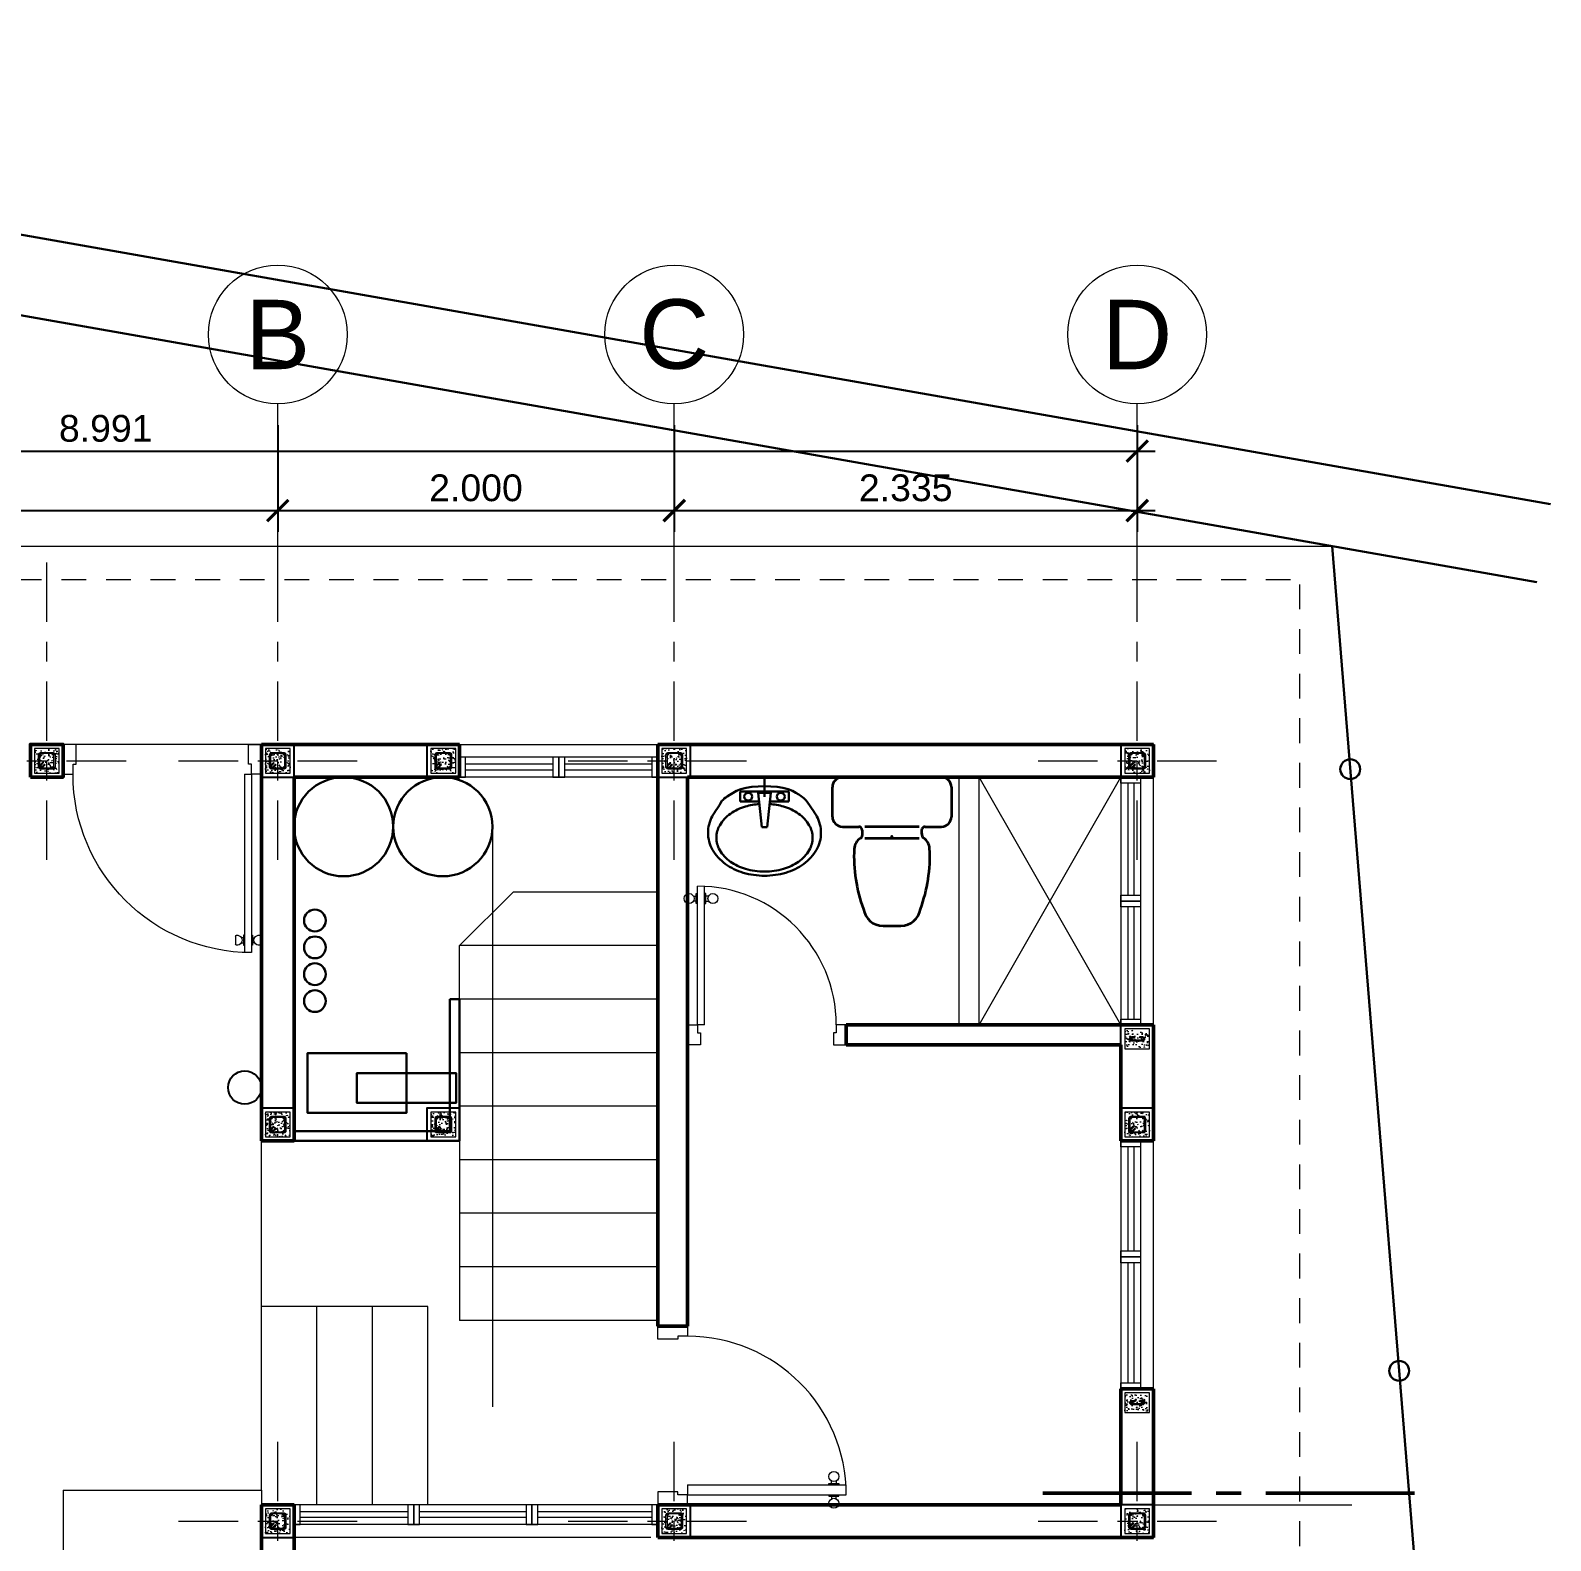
# Model space of a CAD drawing. Header units: millimetres. Extents: x 1147.5 to 1224.1, y 2097.1 to 2139.6.
# Drawn here: x 1164.93 to 1172.6, y 2132 to 2139.61 of the extents above; entities that cross this region are included whole.
import ezdxf

# ---------------------------------------------------------------- set-up
doc = ezdxf.new("R2010")
doc.units = ezdxf.units.MM
doc.linetypes.add('CENTRO2', pattern=[1.125, 0.75, -0.125, 0.125, -0.125])
doc.linetypes.add('HIDDEN2', pattern=[0.1875, 0.125, -0.0625])
for name, color, linetype, lineweight in [('1 Cotas', 5, 'Continuous', 9), ('1 EJES', 5, 'CENTRO2', 5), ('1 MUEBLES', 1, 'Continuous', 35), ('1 MUEBLES FIJOS', 1, 'Continuous', 30), ('1 PAREDES', 7, 'Continuous', 50), ('1 PISOS', 3, 'Continuous', 15), ('1 proyecciones', 8, 'HIDDEN2', 5), ('DETALLES ESTRUCTURALES', 7, 'Continuous', 13), ('Muebles fijos', 1, 'Continuous', 30), ('pyv', 3, 'Continuous', 18)]:
    doc.layers.add(name, color=color, linetype=linetype, lineweight=lineweight)
doc.layers.add('Stock Tanks', color=5, linetype='Continuous')
doc.styles.get("Standard").update_dxf_attribs({"font": 'arial.ttf'})
doc.dimstyles.new('DISTRIBUTIVA', dxfattribs={"dimscale": 0.9, "dimtxt": 0.15, "dimasz": 0.12, "dimexe": 0.12, "dimexo": 0.12, "dimgap": 0.05, "dimtad": 1, "dimdec": 3, "dimzin": 4, "dimdsep": 46, "dimtxsty": 'Standard', "dimblk": 'ARCHTICK', "dimcen": 0.12, "dimdle": 0.1, "dimclrd": 256, "dimclre": 256, "dimclrt": 256, "dimadec": 0, "dimazin": 0, "dimtfac": 1, "dimtdec": 3, "dimtix": 1, "dimtmove": 0, "dimatfit": 0, "dimfxl": 1, "dimtolj": 1, "dimtzin": 0, "dimarcsym": 0})

# ---------------------------------------------------------------- blocks, each defined once
blk = doc.blocks.new('wc')
for p, q in [((0.0447280887906345, 0.75), (-0.04472808879057766, 0.75)), ((-0.1366068853058096, 0.3099999999999454), (0.1366070491442883, 0.3099999999999454)), ((-0.1674999999999613, 0.25), (-0.25, 0.25)), ((-0.1499999999999773, 0.2674999999999272), (-0.1499999999999773, 0.2876000061448849)), ((-0.1366068853058096, 0.25), (0.1366070491442883, 0.25)), ((0.1500000000000341, 0.2674999999999272), (0.1500000000000341, 0.2935891033091593)), ((0.25, 0.25), (0.1675000000000182, 0.25)), ((-0.2999999999999545, 0.04999999999995453), (-0.2999999999999545, 0.2000000000000455)), ((0.3000000000000114, 0.2000000000000455), (0.3000000000000114, 0.04999999999995453)), ((0.25, 0), (-0.25, 0))]:
    blk.add_line(p, q)
for centre, radius, start, end in [((-0.04472808879057766, 0.6499999999999773), 0.1, 90, 170.9097230791774), ((0.0447280887906345, 0.6499999999999773), 0.1, 9.090276920822145, 90), ((0.570342245517395, 0.3998810957034493), 0.7617370626101015, 159.5680805431602, 183.0590010167912), ((-0.5703422455173381, 0.3998810957034493), 0.7617370626101015, 357.0973084887005, 20.43191945683985), ((-0.125402044608677, 0.3627002246598749), 0.065, 183.0590010167899, 236.558286624019), ((-0.1749999999999545, 0.2876000061448849), 0.025, 351.4753227152677, 56.55828662401643), ((0.1675000000000182, 0.2935891033091593), 0.0175, 120.6025771970799, 180.0000000000117), ((0.1255008891177454, 0.3645984314646284), 0.065, 300.6025771970813, 357.0973084887013), ((-0.25, 0.2000000000000455), 0.05, 90, 180), ((-0.1674999999999613, 0.2674999999999272), 0.0175, 270, 0), ((0.1675000000000182, 0.2674999999999272), 0.0175, 180.0000000000109, 270), ((0.25, 0.2000000000000455), 0.05, 0, 90), ((-0.25, 0.04999999999995453), 0.05, 180, 270), ((0.25, 0.04999999999995453), 0.05, 270, 0)]:
    blk.add_arc(centre, radius, start, end)
blk.add_point((0, 0.3))
blk = doc.blocks.new('*U9')
for p, q in [((-0.1230207500076012, 0.02716169390521374), (-0.1230207500076012, 0.1219482492151141)), ((-0.1230207500076012, 0.1219482492151141), (-0.07302075000760046, 0.1219482492151141)), ((-0.07302075000760046, 0.1219482492151141), (-0.07302075000759693, -0.1219482492151069)), ((-0.08000000000000176, 0.03224494867086492), (-0.25169664357945, 0.01406993512811997)), ((-0.25169664357945, -0.0140699351281128), (-0.25169664357945, 0.01406993512811997)), ((-0.09999999999999998, 1.224646799147353e-17), (0, 0)), ((-0.07999999999999821, -0.03224494867086491), (-0.08000000000000176, 0.03224494867086492)), ((-0.07999999999999821, -0.03224494867086491), (-0.25169664357945, -0.0140699351281128)), ((-0.1230207500076047, -0.1219482492151069), (-0.1230207500076012, -0.02716169390521726)), ((-0.07302075000759693, -0.1219482492151069), (-0.1230207500076047, -0.1219482492151069))]:
    blk.add_line(p, q)
blk.add_lwpolyline([(-0.1054490061240898, -0.1980767328330444), (-0.09524856356291872, -0.1842215590692327), (-0.08759823164201913, -0.1726227375527181), (-0.07859070393631022, -0.1582715022693968), (-0.0688025043157942, -0.1405865182680692), (-0.06052932416621808, -0.1189864505975429), (-0.05405108512803729, -0.09317420424100575), (-0.04942377152933367, -0.06398964391916806), (-0.04664738337010724, -0.03255687428713471), (-0.0457219206503722, 3.558312999178036e-15), (-0.04664738337010723, 0.03255687428713473), (-0.04942377152933366, 0.06398964391917161), (-0.05405108512803726, 0.09317420424100575), (-0.06052932416621805, 0.1189864505975464), (-0.06880250431579417, 0.1405865182680728), (-0.07859070393630664, 0.1582715022693968), (-0.08860539306586179, 0.1747534637979413), (-0.098077265451323, 0.187855565903547), (-0.1031774867319227, 0.1951345503228765), (-0.1086419931003632, 0.2031413633349501), (-0.1151994697576838, 0.2089645508704052), (-0.1203245763106543, 0.214719406491156), (-0.1313932749289107, 0.2211656008676215), (-0.1417741241921034, 0.2276838957406788), (-0.1516155970540359, 0.2341921306177426), (-0.1610661664685046, 0.240608145006231), (-0.17027430538932, 0.2468497784135622), (-0.179388486770275, 0.2528348703471508), (-0.1885571835651766, 0.2584812603144115), (-0.1979288687278248, 0.2637067878227626), (-0.2076199476088546, 0.2684379674313213), (-0.2176185551462416, 0.2726360139060056), (-0.2278807586747894, 0.2762708170644431), (-0.2383626255293051, 0.2793122667242507), (-0.2490202230445958, 0.2817302527030599), (-0.2598096185554686, 0.2834946648184805), (-0.2706868793967273, 0.2845753928881472), (-0.2816080729031787, 0.2849423267296736), (-0.2925323473794419, 0.2845713094808212), (-0.3034311750093826, 0.2834619975598578), (-0.3142791089466782, 0.2816200007051926), (-0.3250507023450096, 0.2790509286552379), (-0.3357205083580473, 0.2757603911483991), (-0.3462630801394758, 0.2717539979230744), (-0.3566529708429689, 0.2670373587176834), (-0.3668647336222042, 0.2616160832706243), (-0.376871334560178, 0.2555023331049747), (-0.3866393914571623, 0.2487344768824933), (-0.3961339350427514, 0.2413574350495971), (-0.4053199960465326, 0.2334161280527063), (-0.4141626051980934, 0.2249554763382449), (-0.4226267932270317, 0.2160204003526368), (-0.4306775908629311, 0.2066558205422986), (-0.4382800288353826, 0.1969066573536616), (-0.4454060138597383, 0.1868109209337945), (-0.4520549565943702, 0.1763789802324034), (-0.458233143683401, 0.1656142938998535), (-0.4639468617709638, 0.1545203205864958), (-0.4692023975011849, 0.1431005189426991), (-0.4740060375181975, 0.1313583476188179), (-0.4783640684661278, 0.1192972652652174), (-0.4822827769891019, 0.1069207305322522), (-0.485766168329043, 0.09423812549791327), (-0.4888091221190364, 0.08128252595069801), (-0.491404236589961, 0.06809293110672959), (-0.4935441099726886, 0.05470834018213828), (-0.4952213404981015, 0.04116775239304721), (-0.496428526397075, 0.02751016695558312), (-0.4971582659004808, 0.01377458308586916), (-0.4974031572392049, 3.203533742764439e-14), (-0.497158265900488, -0.01377458308579798), (-0.4964285263970892, -0.02751016695550484), (-0.4952213404981264, -0.04116775239295827), (-0.4935441099727241, -0.05470834018203512), (-0.4914042365900001, -0.0680929311066158), (-0.488809122119079, -0.08128252595056645), (-0.4857661683290891, -0.0942381254977746), (-0.4822827769891481, -0.10692073053211), (-0.478364068466174, -0.1192972652650787), (-0.4740060375182401, -0.1313583476186863), (-0.4692023975012239, -0.1431005189425782), (-0.4639468617709993, -0.1545203205863891), (-0.4582331436834294, -0.1656142938997611), (-0.4520549565943951, -0.1763789802323287), (-0.4454060138597596, -0.186810920933734), (-0.4382800288354004, -0.1969066573536153), (-0.4306775908629453, -0.2066558205422666), (-0.4226267932270423, -0.2160204003526082), (-0.4141626051981077, -0.2249554763382235), (-0.4053199960465434, -0.2334161280526849), (-0.3961339350427657, -0.2413574350495757), (-0.3866393914571766, -0.2487344768824755), (-0.3768713345601923, -0.2555023331049603), (-0.3668647336222186, -0.2616160832706064), (-0.3566529708429797, -0.2670373587176619), (-0.3462630801394865, -0.27175399792306), (-0.3357205083580581, -0.2757603911483776), (-0.3250507023450168, -0.2790509286552236), (-0.3142791089466854, -0.2816200007051783), (-0.3034311750093863, -0.2834619975598435), (-0.2925323473794385, -0.2845713094808068), (-0.2816080729031717, -0.2849423267296593), (-0.2706868793967132, -0.2845753928881329), (-0.2598096185554474, -0.2834946648184661), (-0.249020223044571, -0.2817302527030385), (-0.2383626255292732, -0.2793122667242293), (-0.2278807586747504, -0.2762708170644181), (-0.217618555146199, -0.2726360139059771), (-0.2076199476088085, -0.2684379674312929), (-0.1979288687277787, -0.2637067878227342), (-0.1885571835651305, -0.2584812603143867), (-0.1793884867702324, -0.2528348703471259), (-0.170274305389281, -0.2468497784135408), (-0.1610661664684727, -0.2406081450062132), (-0.1516155970540076, -0.2341921306177248), (-0.1417741241920822, -0.2276838957406646), (-0.1181996743508619, -0.2097230380547756), (-0.1054490061240898, -0.1980767328330444), (-0.1054490061240898, -0.1980767328330444), (-0.1054490061240898, -0.1980767328330444)], close=True)
blk.add_lwpolyline([(-0.1354529456591393, 0.025609131438614, 0.05236082056400075), (-0.1482489806679154, 0.09624679586665509, 0.08262172726406333), (-0.1845956679618864, 0.171740190852745, 0.1067916385634112), (-0.2434638993113792, 0.2259743259009426, 0.1337062397538447), (-0.3055432778897822, 0.2428773071084933, 0.1337062397538717), (-0.3676226564681996, 0.2259743259009426, 0.1067916385634281), (-0.4264908878176924, 0.171740190852745, 0.08262172726412581), (-0.462837575111635, 0.09624679586665513, 0.0710775890523315), (-0.4765890281864386, 5.836532278772697e-17, 0.07107758905232178), (-0.462837575111635, -0.09624679586666923, 0.08262172726409374), (-0.4264908878176924, -0.1717401908527378, 0.1067916385634059), (-0.3676226564681996, -0.2259743259009354, 0.1337062397538706), (-0.3055432778897824, -0.2428773071084862, 0.1337062397538706), (-0.2434638993113651, -0.2259743259009354, 0.106791638563406), (-0.1845956679618865, -0.1717401908527378, 0.08262172726409239), (-0.1482489806679296, -0.09624679586665506, 0.05236082056402325), (-0.1354529456591677, -0.02560913143860686)], format="xyb")
for centre in [(-0.09849257760912512, 0.08194824921511314), (-0.09849257760912515, -0.081948249215106)]:
    blk.add_circle(centre, 0.02)
blk.add_point((0, 0))
blk = doc.blocks.new('*U140')
for p, q in [((0, 0), (0.6250000000125508, 0)), ((0.03000000000001136, -0.0349999999999977), (0.5950000000125395, -0.0349999999999977)), ((0.03000000000001136, -0.06500000000000794), (0.5950000000125395, -0.06500000000000794)), ((0, -0.1000000000000057), (0.6250000000125508, -0.1000000000000057))]:
    blk.add_line(p, q)
for points in [[(0, 0), (0.03000000000001136, 0), (0.03000000000001136, -0.1000000000000057), (0, -0.1000000000000057)], [(0.5950000000125395, 0), (0.6250000000125508, 0), (0.6250000000125508, -0.1000000000000057), (0.5950000000125395, -0.1000000000000057)]]:
    blk.add_lwpolyline(points, close=True)
blk = doc.blocks.new('*U301')
for p, q in [((0, 0), (0.5, 0)), ((0.03000000000001136, -0.0349999999999977), (0.4699999999999886, -0.0349999999999977)), ((0.03000000000001136, -0.06500000000000794), (0.4699999999999886, -0.06500000000000794)), ((0, -0.1000000000000057), (0.5, -0.1000000000000057))]:
    blk.add_line(p, q)
for points in [[(0, 0), (0.03000000000001136, 0), (0.03000000000001136, -0.1000000000000057), (0, -0.1000000000000057)], [(0.4699999999999886, 0), (0.5, 0), (0.5, -0.1000000000000057), (0.4699999999999886, -0.1000000000000057)]]:
    blk.add_lwpolyline(points, close=True)
blk = doc.blocks.new('Castillo 0.15 X0.15')
at = {"layer": 'DETALLES ESTRUCTURALES', "ltscale": 3.5}
h = blk.add_hatch(dxfattribs=at)
h.set_pattern_fill('AR-CONC', color=256, scale=0.00029166666655, style=0)
h.set_pattern_definition([(49.99999999999999, (-361.5996081455667, -704.9376167308769), (0.05313719510257962, -0.004648899946987173), [0.0055562499977775, -0.06111874997555251]), (355, (-361.5996081455667, -704.9376167308769), (-0.01027915757212454, 0.05572485415167922), [0.004444999998222001, -0.048894999980442]), (100.451, (-361.5951800622351, -704.9380041371268), (0.04285822963542815, 0.05107570059382151), [0.004722083331444501, -0.0519429166458895]), (46.18420000000002, (-361.5996081455667, -704.9228000642162), (0.07906472022857866, -0.01226234564214048), [0.008334374996666248, -0.09167812496332874]), (96.63559999999998, (-361.593019424736, -704.9238219183825), (0.069242901691622, 0.07216578710573138), [0.007083124997166748, -0.07791437496883422]), (351.1840000000001, (-361.5996081455667, -704.9228000642162), (0.06924301000136686, 0.07216565934714139), [0.006667499997333, -0.07334249997066301]), (21, (-361.5921998122364, -704.9265042308814), (0.04422100660096506, -0.02982744288879142), [0.0055562499977775, -0.06111874997555251]), (326.0000000000001, (-361.5921998122364, -704.9265042308814), (0.01802559159418683, 0.05372149009752119), [0.004444999998222001, -0.048894999980442]), (71.4514, (-361.5885147497378, -704.9289898433804), (0.06224647644972105, 0.02389416682429242), [0.004722083331444501, -0.0519429166458895]), (37.50000000000001, (-361.5996081455667, -704.9376167308769), (0.0009008426143956095, 0.02466188632813824), [0, -0.0483023333140124, 0, -0.049635833313479, 0, -0.04908020831370125]), (7.499999999999999, (-361.5996081455667, -704.9376167308769), (0.01948906822437688, 0.02921933431026379), [0, -0.0282998333220134, 0, -0.0471910833144569, 0, -0.01870604165918425]), (327.5, (-361.6161287288934, -704.9376167308769), (0.03954725690785192, -0.001670883663861405), [0, -0.018520833325925, 0, -0.057784999976886, 0, -0.0766762499693295]), (317.5, (-361.6235370622239, -704.9376167308769), (0.04320434455364019, 0.007416059881755705), [0, -0.0240770833237025, 0, -0.03837516665131661, 0, -0.05445124997821951])])
h.paths.add_polyline_path([(-0.0125, 0.1374999999500758), (-0.1374999999500758, 0.137499999949981), (-0.1374999999500758, 0.0125), (-0.0125, 0.0125)])
h.paths.add_polyline_path([(-0.0425937499881059, 0.116666666625, -0.4142135623730951), (-0.03333333332507579, 0.1074062499620646), (-0.03333333332507579, 0.04259374998782169, -0.4142135623715969), (-0.04259374998791642, 0.03333333332498105), (-0.1074062499619699, 0.03333333332498105, -0.414213562372091), (-0.116666666625, 0.04259374998801116), (-0.116666666625, 0.1074062499620646, -0.4142135623730951), (-0.1074062499621594, 0.116666666625)], flags=16)
h.paths.add_polyline_path([(-0.03862499998952908, 0.1074062499620646, -1), (-0.04656249998630375, 0.1074062499620646, -1)], flags=0)
h.paths.add_polyline_path([(-0.1034374999635825, 0.1074062499620646, -1), (-0.1113749999605467, 0.1074062499620646, -1)], flags=0)
h.paths.add_polyline_path([(-0.1113749999605467, 0.04259374998782169, -0.1164352397052986), (-0.1109559979408371, 0.04436864881252391, 0.1164352397052986)], flags=0)
h.paths.add_polyline_path([(-0.03862499998952908, 0.04259374998782169, -1), (-0.04656249998630375, 0.04259374998782169, -1)], flags=0)
h.paths.add_polyline_path([(-0.1034374999635825, 0.04259374998782169, -1), (-0.1113749999605467, 0.04259374998782169, -1)], flags=0)
h.paths.add_polyline_path([(-0.03862499998952908, 0.1074062499620646, -1), (-0.04656249998630375, 0.1074062499620646, -0.4142135623728769), (-0.04259374998791642, 0.111374999960452), (-0.1074062499619699, 0.111374999960452, -0.4142135623728769), (-0.1034374999635825, 0.1074062499620646, -1), (-0.1113749999605467, 0.1074062499620646), (-0.1113749999603572, 0.05172120682767657), (-0.09627668385854847, 0.06681952292939061), (-0.09253491047646421, 0.0630777495471169), (-0.1102125799988173, 0.04540008002457434, -0.6681786379473831), (-0.1034374999635825, 0.04259374998782169, -0.1989123673818361), (-0.104599919925312, 0.03978741995106902), (-0.08692225040276942, 0.05746508947361158), (-0.0831804770204957, 0.05372331609124312), (-0.098278793122115, 0.03862499998962382), (-0.04259374998791642, 0.03862499998943435, -0.4142135623728769), (-0.04656249998630375, 0.04259374998782169, -1), (-0.03862499998952908, 0.04259374998782169)], flags=0)
blk.add_lwpolyline([(-0.157500000000091, -0.0075), (0.007499999999999979, -0.0075), (0.007499999999999999, 0.1574999999999773), (-0.1575000000000909, 0.1574999999999773)], close=True)
at = {"layer": 'DETALLES ESTRUCTURALES'}
blk.add_lwpolyline([(-0.1374999999500758, 0.0125), (-0.0125, 0.0125), (-0.0125, 0.137499999949981), (-0.1374999999500758, 0.137499999949981)], close=True, dxfattribs=at)
for points in [[(-0.09827879312230449, 0.03862499998952908), (-0.0425937499881059, 0.03862499998943435, 0.414213562373095), (-0.03862499998952908, 0.04259374998782169), (-0.03862499998952908, 0.1074062499620646, 0.414213562373095), (-0.0425937499881059, 0.111374999960452), (-0.1074062499621594, 0.111374999960452, 0.414213562373095), (-0.1113749999605467, 0.1074062499620646), (-0.1113749999605467, 0.04259374998782169, 0.668178637910143), (-0.104599919925312, 0.03978741995106902), (-0.08692225040257996, 0.05746508947351683), (-0.0831804770204957, 0.05372331609124312), (-0.1008581465430383, 0.03604564656870057, -0.668178637917991), (-0.116666666625, 0.04259374998782169), (-0.116666666625, 0.1074062499620646, -0.414213562373095), (-0.1074062499621594, 0.116666666625), (-0.0425937499881059, 0.116666666625, -0.414213562373095), (-0.03333333332507579, 0.1074062499620646), (-0.03333333332507579, 0.04259374998782169, -0.414213562373095), (-0.0425937499881059, 0.03333333332498105), (-0.1074062499621594, 0.03333333332498105)], [(-0.1113749999605467, 0.04259374998791642, -0.1989123673734541), (-0.1102125799988173, 0.04540008002457434), (-0.09253491047627475, 0.06307774954721163), (-0.09627668385854847, 0.06681952292948534), (-0.1113749999605467, 0.05172120682758183)]]:
    blk.add_lwpolyline(points, format="xyb", dxfattribs=at)
for centre in [(-0.1077640932046319, 0.106903762515624), (-0.04295159323057839, 0.106903762515624), (-0.1077640932046319, 0.04209126254138103), (-0.04295159323057839, 0.04209126254138103)]:
    blk.add_circle(centre, 0.0039687499984125, dxfattribs=at)
blk = doc.blocks.new('_ArchTick')
at = {"color": 0, "linetype": 'ByBlock', "const_width": 0.150000081}
blk.add_lwpolyline([(-0.5000002699998731, -0.5000002699998731), (0.5000002699998731, 0.5000002699998731)], dxfattribs=at)
blk = doc.blocks.new('*D18')
at = {"layer": '1 Cotas', "lineweight": -2, "transparency": 16777216}
for p, q in [((1161.518569437956, 2137.622615743287), (1161.518569437956, 2137.08456376455)), ((1166.174809901798, 2137.622615743286), (1166.174809901798, 2137.08456376455)), ((1161.428569437956, 2137.19256376455), (1166.264809901798, 2137.19256376455))]:
    blk.add_line(p, q, dxfattribs=at)
at = {"layer": 'Defpoints', "color": 0, "transparency": 16777216}
for p in [(1161.518569437956, 2137.730615743287), (1166.174809901798, 2137.730615743286), (1166.174809901798, 2137.19256376455)]:
    blk.add_point(p, dxfattribs=at)
at = {"layer": '1 Cotas', "lineweight": -2, "transparency": 16777216, "xscale": 0.108, "yscale": 0.108, "zscale": 0.108, "rotation": 180}
blk.add_blockref('_ArchTick', (1161.518569437956, 2137.19256376455), dxfattribs=at)
at = {"layer": '1 Cotas', "lineweight": -2, "transparency": 16777216, "xscale": 0.108, "yscale": 0.108, "zscale": 0.108}
blk.add_blockref('_ArchTick', (1166.174809901798, 2137.19256376455), dxfattribs=at)
at = {"layer": '1 Cotas', "transparency": 16777216, "insert": (1163.846689669877, 2137.306491117892), "char_height": 0.135, "attachment_point": 5}
blk.add_mtext('\\A1;4.656', dxfattribs=at)
blk = doc.blocks.new('*D19')
at = {"layer": '1 Cotas', "lineweight": -2, "transparency": 16777216}
for p, q in [((1166.174809901798, 2137.622615743286), (1166.174809901798, 2137.08456376455)), ((1168.174809901798, 2137.622615743255), (1168.174809901798, 2137.08456376455)), ((1166.084809901798, 2137.19256376455), (1168.264809901798, 2137.19256376455))]:
    blk.add_line(p, q, dxfattribs=at)
at = {"layer": 'Defpoints', "color": 0, "transparency": 16777216}
for p in [(1166.174809901798, 2137.730615743286), (1168.174809901798, 2137.730615743255), (1168.174809901798, 2137.19256376455)]:
    blk.add_point(p, dxfattribs=at)
at = {"layer": '1 Cotas', "lineweight": -2, "transparency": 16777216, "xscale": 0.108, "yscale": 0.108, "zscale": 0.108, "rotation": 180}
blk.add_blockref('_ArchTick', (1166.174809901798, 2137.19256376455), dxfattribs=at)
at = {"layer": '1 Cotas', "lineweight": -2, "transparency": 16777216, "xscale": 0.108, "yscale": 0.108, "zscale": 0.108}
blk.add_blockref('_ArchTick', (1168.174809901798, 2137.19256376455), dxfattribs=at)
at = {"layer": '1 Cotas', "transparency": 16777216, "insert": (1167.174809901798, 2137.306491117892), "char_height": 0.135, "attachment_point": 5}
blk.add_mtext('\\A1;2.000', dxfattribs=at)
blk = doc.blocks.new('*D20')
at = {"layer": '1 Cotas', "lineweight": -2, "transparency": 16777216}
for p, q in [((1168.174809901798, 2137.622615743255), (1168.174809901798, 2137.08456376455)), ((1170.509809901798, 2137.622615743287), (1170.509809901798, 2137.08456376455)), ((1168.084809901798, 2137.19256376455), (1170.599809901798, 2137.19256376455))]:
    blk.add_line(p, q, dxfattribs=at)
at = {"layer": 'Defpoints', "color": 0, "transparency": 16777216}
for p in [(1168.174809901798, 2137.730615743255), (1170.509809901798, 2137.730615743287), (1170.509809901798, 2137.19256376455)]:
    blk.add_point(p, dxfattribs=at)
at = {"layer": '1 Cotas', "lineweight": -2, "transparency": 16777216, "xscale": 0.108, "yscale": 0.108, "zscale": 0.108, "rotation": 180}
blk.add_blockref('_ArchTick', (1168.174809901798, 2137.19256376455), dxfattribs=at)
at = {"layer": '1 Cotas', "lineweight": -2, "transparency": 16777216, "xscale": 0.108, "yscale": 0.108, "zscale": 0.108}
blk.add_blockref('_ArchTick', (1170.509809901798, 2137.19256376455), dxfattribs=at)
at = {"layer": '1 Cotas', "transparency": 16777216, "insert": (1169.342309901798, 2137.306537161548), "char_height": 0.135, "attachment_point": 5}
blk.add_mtext('\\A1;2.335', dxfattribs=at)
blk = doc.blocks.new('*D21')
at = {"layer": '1 Cotas', "lineweight": -2, "transparency": 16777216}
for p, q in [((1161.518569437956, 2137.622615743287), (1161.518569437956, 2137.38456376455)), ((1170.509809901798, 2137.622615743287), (1170.509809901798, 2137.38456376455)), ((1161.428569437956, 2137.49256376455), (1170.599809901798, 2137.49256376455))]:
    blk.add_line(p, q, dxfattribs=at)
at = {"layer": 'Defpoints', "color": 0, "transparency": 16777216}
for p in [(1161.518569437956, 2137.730615743287), (1170.509809901798, 2137.730615743287), (1170.509809901798, 2137.49256376455)]:
    blk.add_point(p, dxfattribs=at)
at = {"layer": '1 Cotas', "lineweight": -2, "transparency": 16777216, "xscale": 0.108, "yscale": 0.108, "zscale": 0.108, "rotation": 180}
blk.add_blockref('_ArchTick', (1161.518569437956, 2137.49256376455), dxfattribs=at)
at = {"layer": '1 Cotas', "lineweight": -2, "transparency": 16777216, "xscale": 0.108, "yscale": 0.108, "zscale": 0.108}
blk.add_blockref('_ArchTick', (1170.509809901798, 2137.49256376455), dxfattribs=at)
at = {"layer": '1 Cotas', "transparency": 16777216, "insert": (1165.307228103208, 2137.606491117892), "char_height": 0.135, "attachment_point": 5}
blk.add_mtext('\\A1;8.991', dxfattribs=at)
blk = doc.blocks.new('p90')
for p, q in [((0.06499999999999717, 0), (0, 0)), ((0, 0), (-3.552713678800501e-15, -0.1500000000000048)), ((0.06499999999999484, -0.1000000000000076), (0.06499999999999717, 0)), ((0.8350000000000393, -0.1000000000000076), (0.8350000000000369, 0)), ((0.8350000000000369, 0), (0.9000000000000341, 0)), ((0.9000000000000341, 0), (0.9000000000000377, -0.1500000000000048)), ((-3.552713678800501e-15, -0.1500000000000048), (0.04999999999999361, -0.1500000000000048)), ((0.04999999999999483, -0.1000000000000076), (0.06499999999999484, -0.1000000000000076)), ((0.04999999999999361, -0.1500000000000048), (0.04999999999999483, -0.1000000000000076)), ((0.04999999999999361, -0.1500000000000048), (0.0499999999999865, -0.9500000000000446)), ((0.09999999999999076, -0.1500000000000048), (0.04999999999999361, -0.1500000000000048)), ((0.09999999999999076, -0.1500000000000048), (0.09999999999999432, -0.9484359711336117)), ((0.8500000000000393, -0.1000000000000076), (0.8350000000000393, -0.1000000000000076)), ((0.8500000000000405, -0.1500000000000048), (0.8500000000000393, -0.1000000000000076)), ((0.9000000000000377, -0.1500000000000048), (0.8500000000000405, -0.1500000000000048))]:
    blk.add_line(p, q)
for points in [[(0.04249999999998644, -0.8750000000000412), (0.02915063509459737, -0.8750000000000412)], [(0.02915063509459737, -0.9000000000000413), (0.04249999999998644, -0.9000000000000413)], [(0.04999999999998717, -0.8625000000000412), (0.04249999999998644, -0.8625000000000412), (0.04249999999998644, -0.9125000000000413), (0.04999999999998683, -0.9125000000000413)], [(0.0999999999999972, -0.8625000000000412), (0.1074999999999979, -0.8625000000000412), (0.1074999999999979, -0.9125000000000413), (0.09999999999999754, -0.9125000000000413)], [(0.1074999999999979, -0.8750000000000412), (0.120849364905387, -0.8750000000000412)], [(0.120849364905387, -0.9000000000000413), (0.1074999999999979, -0.9000000000000413)]]:
    blk.add_lwpolyline(points)
for centre in [(0.007499999999986406, -0.8875000000000414), (0.142499999999998, -0.8875000000000414)]:
    blk.add_circle(centre, 0.02500000000000002)
blk.add_arc((0.04999999999999361, -0.1500000000000048), 0.8000000000000368, 270, 0)
blk = doc.blocks.new('p80')
for p, q in [((0.04999999999999716, 0.1000000000000004), (0.04999999999999005, 0.8000000000000351)), ((0.0849999999999943, 0.1000000000000004), (0.0849999999999943, 0.7982120021884824)), ((-3.552713678800501e-15, 0.0999999999999977), (0.04999999999999361, 0.0999999999999977)), ((0, -7.105427357601002e-15), (-3.552713678800501e-15, 0.0999999999999977)), ((0.0849999999999943, 0.1000000000000004), (0.04999999999999716, 0.1000000000000004)), ((0.04999999999999361, 0.0999999999999977), (0.04999999999999483, 0.06000000000000055)), ((0.8000000000000362, 0.0999999999999977), (0.7500000000000391, 0.0999999999999977)), ((0.7500000000000391, 0.0999999999999977), (0.7500000000000379, 0.06000000000000055)), ((0.8000000000000327, -7.105427357601002e-15), (0.8000000000000362, 0.0999999999999977)), ((0.04999999999999483, 0.06000000000000055), (0.06499999999999484, 0.06000000000000055)), ((0.06499999999999484, 0.06000000000000055), (0.06499999999999717, -7.105427357601002e-15)), ((0.7500000000000379, 0.06000000000000055), (0.7350000000000378, 0.06000000000000055)), ((0.7350000000000378, 0.06000000000000055), (0.7350000000000355, -7.105427357601002e-15)), ((0.06499999999999717, -7.105427357601002e-15), (0, -7.105427357601002e-15)), ((0.7350000000000355, -7.105427357601002e-15), (0.8000000000000327, -7.105427357601002e-15))]:
    blk.add_line(p, q)
for points in [[(0.02915063509459725, 0.7500000000000342), (0.04249999999998633, 0.7500000000000342)], [(0.04249999999998633, 0.7250000000000341), (0.02915063509459737, 0.7250000000000341)], [(0.04999999999998705, 0.7125000000000341), (0.04249999999998633, 0.7125000000000341), (0.04249999999998633, 0.7625000000000342), (0.04999999999998672, 0.7625000000000342)], [(0.0849999999999943, 0.7125000000000341), (0.09249999999999503, 0.7125000000000341), (0.09249999999999503, 0.7625000000000342), (0.08499999999999464, 0.7625000000000342)], [(0.1058493649053841, 0.7500000000000342), (0.09249999999999503, 0.7500000000000342)], [(0.09249999999999503, 0.7250000000000341), (0.105849364905384, 0.7250000000000341)]]:
    blk.add_lwpolyline(points)
for centre in [(0.007499999999986295, 0.7375000000000342), (0.1274999999999951, 0.7375000000000342)]:
    blk.add_circle(centre, 0.02500000000000002)
blk.add_arc((0.04999999999999716, 0.09999999999999859), 0.7000000000000368, 7.016477563892661e-15, 89.99999999999999)
blk = doc.blocks.new('*U300')
for p, q in [((0, 0), (0.6649999997360281, 0)), ((0.03000000000001136, -0.0349999999999977), (0.6349999997360167, -0.0349999999999977)), ((0.03000000000001136, -0.06500000000000794), (0.6349999997360167, -0.06500000000000794)), ((0, -0.1000000000000057), (0.6649999997360281, -0.1000000000000057))]:
    blk.add_line(p, q)
for points in [[(0, 0), (0.03000000000001136, 0), (0.03000000000001136, -0.1000000000000057), (0, -0.1000000000000057)], [(0.6349999997360167, 0), (0.6649999997360281, 0), (0.6649999997360281, -0.1000000000000057), (0.6349999997360167, -0.1000000000000057)]]:
    blk.add_lwpolyline(points, close=True)
blk = doc.blocks.new('*U3')
for p, q in [((-0.1500000000000049, 4.69133620839572e-12), (-0.1500000000015674, -0.04999999999530584)), ((0, 0), (-0.1500000000000049, 4.69133620839572e-12)), ((-2.03137284771051e-12, -0.06499999999999717), (0, 0)), ((-0.1500000000015674, -0.04999999999530584), (-1.050000000001605, -0.04999999996717204)), ((-0.9676568651672134, -0.004999999969755342), (-1.007343134833183, -0.004999999968515069)), ((-0.1500000000026613, -0.084999999995303), (-0.1500000000015674, -0.04999999999530584)), ((-0.1500000000015674, -0.04999999999530584), (-0.1000000000015703, -0.04999999999686963)), ((-0.1000000000015703, -0.04999999999686963), (-0.1000000000020391, -0.06499999999686963)), ((-0.1000000000020391, -0.06499999999686963), (-2.03137284771051e-12, -0.06499999999999717)), ((-0.1500000000026613, -0.084999999995303), (-1.048610037783269, -0.08499999996722327)), ((-0.96765686517112, -0.1299999999697437), (-1.007343134837089, -0.1299999999685033)), ((-0.1500000000312567, -0.9999999999953589), (-0.1500000000296942, -0.9499999999953618)), ((-0.1500000000296942, -0.9499999999953618), (-0.100000000029697, -0.9499999999969233)), ((-0.100000000029697, -0.9499999999969233), (-0.1000000000292282, -0.9349999999969233)), ((-0.1000000000292282, -0.9349999999969233), (-2.92205171170693e-11, -0.9350000000000459)), ((-2.92205171170693e-11, -0.9350000000000459), (-3.12518899647798e-11, -1.000000000000043)), ((-3.12518899647798e-11, -1.000000000000043), (-0.1500000000312567, -0.9999999999953589))]:
    blk.add_line(p, q)
for points in [[(-0.9625000000016043, -0.04999999996990727), (-0.962500000001448, -0.04499999996990649), (-1.012500000001448, -0.0449999999683439), (-1.012500000001604, -0.04999999996834429)], [(-1.000000000001109, -0.03415063506334547), (-1.000000000001448, -0.04499999996873455)], [(-0.9750000000014479, -0.04499999996951586), (-0.975000000001109, -0.03415063506412684)], [(-0.9625000000026981, -0.08499999996991403), (-0.9625000000028544, -0.0899999999699148), (-1.012500000002854, -0.08999999996835223), (-1.012500000002698, -0.08499999996835185)], [(-1.000000000003193, -0.100849364874132), (-1.000000000002854, -0.08999999996874285)], [(-0.9750000000028544, -0.08999999996952414), (-0.9750000000031932, -0.1008493648749132)]]:
    blk.add_lwpolyline(points)
for centre, radius, start, end in [((-0.1500000000015674, -0.04999999999530584), 0.9000000000000372, 179.9999999982094, 269.9999999982094), ((-0.9875000000004326, -0.01249999996912516), 0.02500000000000004, 172.8192442167798, 7.180755779639093), ((-1.007343134833339, -0.009999999968515074), 0.005000000000000002, 89.99999999820939, 172.8192442167798), ((-0.9676568651673699, -0.009999999969755343), 0.005000000000000002, 7.180755779639093, 89.99999999820939), ((-0.9875000000038701, -0.1224999999691335), 0.02500000000000004, 352.8192442167799, 187.180755779639), ((-1.007343134836933, -0.1249999999685034), 0.005000000000000002, 187.1807557796391, 269.9999999982094), ((-0.9676568651709635, -0.1249999999697436), 0.005000000000000002, 269.9999999982094, 352.8192442167799)]:
    blk.add_arc(centre, radius, start, end)
blk = doc.blocks.new('*U298')
for p, q in [((0, 0), (0.6350000000000124, 0)), ((0.03000000000001136, -0.0349999999999977), (0.6050000000000011, -0.0349999999999977)), ((0.03000000000001136, -0.06500000000000794), (0.6050000000000011, -0.06500000000000794)), ((0, -0.1000000000000057), (0.6350000000000124, -0.1000000000000057))]:
    blk.add_line(p, q)
for points in [[(0, 0), (0.03000000000001136, 0), (0.03000000000001136, -0.1000000000000057), (0, -0.1000000000000057)], [(0.6050000000000011, 0), (0.6350000000000124, 0), (0.6350000000000124, -0.1000000000000057), (0.6050000000000011, -0.1000000000000057)]]:
    blk.add_lwpolyline(points, close=True)
blk = doc.blocks.new('*U136')
for p, q in [((0, 0), (0.5966666666668277, 0)), ((0.03000000000001136, -0.0349999999999977), (0.5666666666668163, -0.0349999999999977)), ((0.03000000000001136, -0.06500000000000794), (0.5666666666668163, -0.06500000000000794)), ((0, -0.1000000000000057), (0.5966666666668277, -0.1000000000000057))]:
    blk.add_line(p, q)
for points in [[(0, 0), (0.03000000000001136, 0), (0.03000000000001136, -0.1000000000000057), (0, -0.1000000000000057)], [(0.5666666666668163, 0), (0.5966666666668277, 0), (0.5966666666668277, -0.1000000000000057), (0.5666666666668163, -0.1000000000000057)]]:
    blk.add_lwpolyline(points, close=True)
blk = doc.blocks.new('*U138')
for p, q in [((0, 0), (0.6033333333334883, 0)), ((0.03000000000001136, -0.0349999999999977), (0.5733333333334769, -0.0349999999999977)), ((0.03000000000001136, -0.06500000000000794), (0.5733333333334769, -0.06500000000000794)), ((0, -0.1000000000000057), (0.6033333333334883, -0.1000000000000057))]:
    blk.add_line(p, q)
for points in [[(0, 0), (0.03000000000001136, 0), (0.03000000000001136, -0.1000000000000057), (0, -0.1000000000000057)], [(0.5733333333334769, 0), (0.6033333333334883, 0), (0.6033333333334883, -0.1000000000000057), (0.5733333333334769, -0.1000000000000057)]]:
    blk.add_lwpolyline(points, close=True)
blk = doc.blocks.new('*U299')
for p, q in [((0, 0), (0.585000000272248, 0)), ((0.03000000000001136, -0.0349999999999977), (0.5550000002722366, -0.0349999999999977)), ((0.03000000000001136, -0.06500000000000794), (0.5550000002722366, -0.06500000000000794)), ((0, -0.1000000000000057), (0.585000000272248, -0.1000000000000057))]:
    blk.add_line(p, q)
for points in [[(0, 0), (0.03000000000001136, 0), (0.03000000000001136, -0.1000000000000057), (0, -0.1000000000000057)], [(0.5550000002722366, 0), (0.585000000272248, 0), (0.585000000272248, -0.1000000000000057), (0.5550000002722366, -0.1000000000000057)]]:
    blk.add_lwpolyline(points, close=True)
blk = doc.blocks.new('Jamba de 10X15')
at = {"layer": 'DETALLES ESTRUCTURALES', "lineweight": 0, "ltscale": 3.5}
h = blk.add_hatch(dxfattribs=at)
h.set_pattern_fill('AR-CONC', color=256, scale=0.007)
h.set_pattern_definition([(49.99999999999999, (-0.006250000000000006, 0), (0.05020821278205274, -0.004392649448781658), [0.00525, -0.05775]), (355, (-0.006250000000000006, 0), (-0.00971259335291, 0.05265344935900083), [0.0042, -0.0462]), (100.45144446, (-0.002065982330000006, -0.00036605408), (0.04049561927089784, 0.04826079936780406), [0.004461813439999998, -0.04907994783999999]), (46.18420000000002, (-0.006250000000000006, 0.014), (0.07470689314701007, -0.01158634965551536), [0.007874999999999997, -0.08662499999999998]), (96.63563549, (-2.442785000000575e-05, 0.01303446851), (0.06542633619719598, 0.06818830205421854), [0.006692723940000001, -0.07361996319999999]), (351.1841639899999, (-0.006250000000000006, 0.014), (0.06542633615383411, 0.06818830201889932), [0.0063, -0.06930000006999999]), (21, (0.0007499999999999946, 0.0105), (0.04178349364829232, -0.02818332234657372), [0.00525, -0.05775]), (326.0000000000001, (0.0007499999999999946, 0.0105), (0.01703207323451072, 0.05076050315327971), [0.0042, -0.0462]), (71.45144474, (0.004231957779999995, 0.00815138982), (0.05881556637109798, 0.02257718069644477), [0.004461813300000001, -0.04907994784]), (37.50000000000001, (-0.006250000000000006, 0), (0.0008511898722103468, 0.0233025697681918), [0, -0.04564, 0, -0.0469, 0, -0.046375]), (7.499999999999999, (-0.006250000000000006, 0), (0.0184148676209504, 0.02760881983176522), [0, -0.02674, 0, -0.04459, 0, -0.017675]), (327.5, (-0.02186, 0), (0.03736757053206863, -0.001578841021406583), [0, -0.0175, 0, -0.0546, 0, -0.07245]), (317.5, (-0.02886000000000001, 0), (0.04082303185396704, 0.007007348763262241), [0, -0.02275, 0, -0.03626, 0, -0.05145])])
h.paths.add_polyline_path([(-0.01249999999999999, 0.1449999999999773), (-0.1000000000000227, 0.1449999999999773), (-0.09999999999979536, 0.02), (-0.0125, 0.02)])
edge = h.paths.add_edge_path(flags=16)
edge.add_line((-0.06736250000003566, 0.0561124999999447), (-0.06736250000003566, 0.1088875000000326))
edge.add_arc((-0.05624999999995453, 0.1088875000000326), 0.01111250000008113, 0, 180, ccw=False)
edge.add_line((-0.0451374999998734, 0.1088875000000326), (-0.0451374999998734, 0.0963875000000553))
edge.add_line((-0.0451374999998734, 0.0963875000000553), (-0.05148749999998473, 0.0963875000000553))
edge.add_line((-0.05148749999998473, 0.0963875000000553), (-0.05148749999998473, 0.1088875000000326))
edge.add_arc((-0.05624999999995453, 0.1088875000000326), 0.004762499999969805, 0, 180)
edge.add_line((-0.06101249999992434, 0.1088875000000326), (-0.06101249999992434, 0.0561124999999447))
edge.add_arc((-0.05624999999995453, 0.0561124999999447), 0.004762499999969805, 180, 360)
edge.add_line((-0.05148749999998473, 0.0561124999999447), (-0.05148749999998473, 0.06861249999980829))
edge.add_line((-0.05148749999998473, 0.06861249999980829), (-0.0451374999998734, 0.06861249999980829))
edge.add_line((-0.0451374999998734, 0.06861249999980829), (-0.0451374999998734, 0.0561124999999447))
edge.add_arc((-0.05624999999995453, 0.0561124999999447), 0.01111250000008113, -180, 0, ccw=False)
for p, q in [((-0.1062499999999091, 0.165), (0.01375, 0.165)), ((0.01375, 0), (0.01375, 0.165)), ((-0.1062499999999091, 0), (0.01375, 0))]:
    blk.add_line(p, q)
at = {"layer": 'DETALLES ESTRUCTURALES', "lineweight": 15}
blk.add_lwpolyline([(-0.1062499999999091, 0.02), (-0.006249999999999999, 0.02), (-0.006249999999999999, 0.1449999999999773), (-0.1062499999999091, 0.1449999999999773)], close=True, dxfattribs=at)
blk.add_lwpolyline([(-0.06736250000003566, 0.0561124999999447), (-0.06736250000003566, 0.1088875000000326, -0.9999999999999999), (-0.0451374999998734, 0.1088875000000326), (-0.0451374999998734, 0.0963875000000553), (-0.05148749999998473, 0.0963875000000553), (-0.05148749999998473, 0.1088875000000326, 0.9999999999999999), (-0.06101249999992434, 0.1088875000000326), (-0.06101249999992434, 0.0561124999999447, 0.9999999999999999), (-0.05148749999998473, 0.0561124999999447), (-0.05148749999998473, 0.06861249999980829), (-0.0451374999998734, 0.06861249999980829), (-0.0451374999998734, 0.0561124999999447, -0.9999999999999999)], format="xyb", close=True, dxfattribs=at)
for centre in [(-0.05624999999995453, 0.1088875000000326), (-0.05624999999995453, 0.0561124999999447)]:
    blk.add_circle(centre, 0.0047625, dxfattribs=at)

msp = doc.modelspace()

# ---------------------------------------------------------------- linework, layer by layer
at = {"layer": '1 Cotas'}
msp.add_line((1167.257309901799, 2135.598115743286), (1167.257309901799, 2132.671539151407), dxfattribs=at)
at = {"layer": '1 EJES', "ltscale": 0.4}
for p, q in [((1166.174809901798, 2136.930615743286), (1166.174809901798, 2137.730615743286)), ((1168.174809901798, 2136.930615743255), (1168.174809901798, 2137.730615743255)), ((1170.509809901798, 2136.930615743287), (1170.509809901798, 2137.730615743287)), ((1165.009809901798, 2135.430615743286), (1165.009809901798, 2136.930615743286)), ((1166.174809901798, 2135.430615743286), (1166.174809901798, 2136.930615743286)), ((1168.174809901798, 2135.430615743255), (1168.174809901798, 2136.930615743255)), ((1170.509809901798, 2135.430615743287), (1170.509809901798, 2136.930615743287)), ((1164.509809901798, 2135.930615743286), (1165.509809901798, 2135.930615743286)), ((1165.674809901798, 2135.930615743286), (1166.674809901798, 2135.930615743286)), ((1167.639809901798, 2135.930615743255), (1168.639809901798, 2135.930615743255)), ((1170.009809901798, 2135.930615743287), (1171.009809901798, 2135.930615743287)), ((1166.174809901798, 2131.595615743287), (1166.174809901798, 2132.595615743287)), ((1168.1748099018, 2131.595615743256), (1168.1748099018, 2132.595615743256)), ((1170.509809901798, 2131.595615743287), (1170.509809901798, 2132.595615743287)), ((1165.674809901798, 2132.095615743287), (1166.674809901798, 2132.095615743287)), ((1167.6398099018, 2132.095615743256), (1168.6398099018, 2132.095615743256)), ((1170.009809901798, 2132.095615743287), (1171.009809901798, 2132.095615743287))]:
    msp.add_line(p, q, dxfattribs=at)
at = {"layer": '1 EJES', "linetype": 'Continuous', "ltscale": 0.4}
for centre in [(1166.174809901798, 2138.080615743286), (1168.174809901798, 2138.080615743255), (1170.509809901798, 2138.080615743287)]:
    msp.add_circle(centre, 0.35, dxfattribs=at)
at = {"layer": '1 MUEBLES FIJOS'}
for p, q in [((1172.595016551924, 2137.22523199495), (1159.025302755295, 2139.614438353641)), ((1172.525655835749, 2136.83129152857), (1158.95594203912, 2139.220497887262)), ((1172.078091685944, 2129.818815743295), (1171.492968748665, 2137.013115743287)), ((1167.042309901797, 2134.728115743288), (1167.092309901797, 2134.728115743288)), ((1167.042309901797, 2134.728115743288), (1167.042309901797, 2134.063115743286)), ((1167.042309901797, 2134.063115743286), (1166.257309901798, 2134.063115743286)), ((1167.092309901798, 2134.013115743286), (1166.257309901797, 2134.013115743286))]:
    msp.add_line(p, q, dxfattribs=at)
for points in [[(1167.092309901797, 2134.728115743287), (1167.092309901798, 2134.013115743286)], [(1166.824555758717, 2134.455060517978), (1166.324555758717, 2134.455060517978), (1166.324555758717, 2134.155060517978), (1166.824555758717, 2134.155060517978), (1166.824555758717, 2134.455060517978)], [(1166.824555758717, 2134.205060517978), (1167.074555758717, 2134.205060517978), (1167.074555758717, 2134.355060517978), (1166.574555758717, 2134.355060517978), (1166.574555758717, 2134.205060517978), (1166.824555758717, 2134.205060517978)]]:
    msp.add_lwpolyline(points, dxfattribs=at)
for centre, radius in [((1171.584466643448, 2135.888115743291), 0.05), ((1166.507309901798, 2135.598115743286), 0.25), ((1167.007309901799, 2135.598115743286), 0.25), ((1166.362309901798, 2135.124878162955), 0.055), ((1166.362309901798, 2134.989478162955), 0.055), ((1166.362309901798, 2134.854078162954), 0.055), ((1166.362309901798, 2134.718678162954), 0.055), ((1171.831279164696, 2132.853465743293), 0.05)]:
    msp.add_circle(centre, radius, dxfattribs=at)
at = {"layer": '1 PAREDES'}
for p, q in [((1166.092309901797, 2134.013115743286), (1166.092309901798, 2136.013115743286)), ((1166.092309901798, 2136.013115743286), (1167.092309901798, 2136.013115743286)), ((1167.092309901798, 2135.848115743286), (1167.092309901798, 2136.013115743286)), ((1170.592309901798, 2136.013115743287), (1168.092309901798, 2136.013115743286)), ((1170.592309901798, 2135.848115743287), (1170.592309901798, 2136.013115743287)), ((1166.257309901797, 2134.013115743286), (1166.257309901798, 2135.848115743286)), ((1166.257309901798, 2135.848115743286), (1167.092309901798, 2135.848115743286)), ((1170.592309901798, 2135.848115743287), (1168.242309901799, 2135.848115743286)), ((1169.042168676857, 2134.598115743286), (1169.042168676857, 2134.498115743286)), ((1170.592309901784, 2134.598115743286), (1169.042309901798, 2134.598115743286)), ((1170.592309901834, 2134.013115743584), (1170.592309901784, 2134.598115743286)), ((1170.427309901798, 2134.498115743286), (1169.042309901798, 2134.498115743286)), ((1170.427309901834, 2134.013115743584), (1170.427309901798, 2134.498115743286)), ((1166.092309901798, 2134.013115743286), (1166.257309901797, 2134.013115743286)), ((1170.427309901834, 2134.013115743584), (1170.592309901834, 2134.013115743584)), ((1168.092309901802, 2133.078115743287), (1168.242309901802, 2133.078115743287)), ((1170.427309901834, 2132.178115743286), (1170.427309901798, 2132.763115743584)), ((1170.427309901798, 2132.763115743584), (1170.592309901834, 2132.763115743584)), ((1170.592309901818, 2132.013115743286), (1170.592309901834, 2132.763115743584)), ((1166.092309901846, 2131.441538032138), (1166.092309901798, 2132.178115743287)), ((1166.092309901798, 2132.178115743287), (1166.257309901792, 2132.178115743287)), ((1166.257309901886, 2131.441538032143), (1166.257309901792, 2132.178115743287)), ((1168.092309901802, 2132.013115743286), (1168.092309901802, 2132.178115743286)), ((1168.092309901802, 2132.178115743287), (1170.427309901798, 2132.178115743286)), ((1168.092309901802, 2132.013115743286), (1170.592309901818, 2132.013115743286))]:
    msp.add_line(p, q, dxfattribs=at)
at = {"layer": '1 PAREDES', "linetype": 'CENTRO2'}
msp.add_line((1171.908664645404, 2132.236741497205), (1169.936648047345, 2132.236741497205), dxfattribs=at)
at = {"layer": '1 PAREDES'}
for points in [[(1168.092309901798, 2136.013115743287), (1168.092309901802, 2133.078115743287)], [(1168.242309901799, 2135.848115743286), (1168.242309901802, 2133.078115743287)]]:
    msp.add_lwpolyline(points, dxfattribs=at)
at = {"layer": '1 PISOS'}
for p, q in [((1160.436069437955, 2137.013115743287), (1171.492968748665, 2137.013115743287)), ((1167.362309901797, 2135.268115743288), (1167.092309901797, 2134.998115743287)), ((1168.092309901799, 2135.268115743287), (1167.362309901797, 2135.268115743288)), ((1168.0923099018, 2134.998115743287), (1167.092309901797, 2134.998115743287)), ((1167.092309901797, 2134.728115743287), (1167.092309901797, 2134.998115743287)), ((1168.0923099018, 2134.728115743287), (1167.092309901797, 2134.728115743287)), ((1168.0923099018, 2134.458115743287), (1167.092309901798, 2134.458115743287)), ((1168.0923099018, 2134.188115743287), (1167.092309901798, 2134.188115743287)), ((1166.092309901846, 2133.178115743287), (1166.092309901797, 2134.013115743286)), ((1167.092309901798, 2134.013115743287), (1167.092309901798, 2133.108115743287)), ((1168.092309901801, 2133.918115743287), (1167.092309901798, 2133.918115743287)), ((1168.092309901801, 2133.648115743287), (1167.092309901798, 2133.648115743287)), ((1168.092309901801, 2133.378115743287), (1167.092309901798, 2133.378115743287)), ((1166.092309901846, 2132.251538032137), (1166.092309901846, 2133.178115743287)), ((1166.932309901846, 2133.178115743287), (1166.092309901846, 2133.178115743287)), ((1166.372309901846, 2132.178115743287), (1166.372309901846, 2133.178115743287)), ((1166.652309901846, 2132.178115743287), (1166.652309901846, 2133.178115743287)), ((1166.932309901846, 2132.178115743287), (1166.932309901846, 2133.178115743287)), ((1168.092309901802, 2133.108115743287), (1167.092309901798, 2133.108115743287)), ((1165.092309901846, 2132.251538032137), (1165.092309901846, 2131.171538032138)), ((1166.092309901846, 2132.251538032137), (1166.092309901798, 2132.178115743287)), ((1171.592309901799, 2132.176538032133), (1170.592309901799, 2132.176538032133))]:
    msp.add_line(p, q, dxfattribs=at)
at = {"layer": '1 PISOS', "linetype": 'Continuous'}
for p, q in [((1169.612309901798, 2134.598115743286), (1169.612309901798, 2135.848115743286)), ((1169.712309901798, 2134.598115743286), (1169.712309901798, 2135.848115743286)), ((1169.712309901798, 2134.598115743286), (1170.427309901798, 2135.848115743286)), ((1170.427309901798, 2134.598115743286), (1169.712309901798, 2135.848115743286))]:
    msp.add_line(p, q, dxfattribs=at)
at = {"layer": '1 PISOS'}
msp.add_lwpolyline([(1165.092309901846, 2132.251538032137), (1166.092309901846, 2132.251538032137)], dxfattribs=at)
at = {"layer": '1 proyecciones'}
for p in [(1160.583693135793, 2136.844826887714), (1171.330270216177, 2130.844826887714)]:
    msp.add_line(p, (1171.330270216177, 2136.844826887714), dxfattribs=at)
at = {"layer": 'pyv'}
for p, q in [((1166.092309901798, 2136.013115743286), (1165.092309901798, 2136.013115743286)), ((1167.092309901798, 2136.013115743286), (1168.092309901798, 2136.013115743286)), ((1170.592309901798, 2134.598115743255), (1170.592309901798, 2135.848115743287)), ((1170.592309901834, 2132.763115743584), (1170.592309901834, 2134.013115743584)), ((1168.057309901802, 2132.013115743287), (1166.257309901798, 2132.013115743287))]:
    msp.add_line(p, q, dxfattribs=at)
at = {"layer": 'Stock Tanks'}
msp.add_circle((1166.008309901797, 2134.282010260892), 0.084, dxfattribs=at)

# ---------------------------------------------------------------- block references
for p in [(1166.249809901798, 2135.855615743286), (1167.084809901799, 2135.855615743286), (1168.249809901798, 2135.855615743286), (1170.584809901799, 2135.855615743287), (1166.249809901797, 2134.020615743286), (1167.084809901798, 2134.020615743286), (1170.584809901834, 2134.020615743584), (1166.249809901798, 2132.020615743287), (1168.249809901802, 2132.020615743286), (1170.584809901798, 2132.020615743286)]:
    msp.add_blockref('Castillo 0.15 X0.15', p)
at = {"rotation": 90}
for p in [(1170.592309901798, 2134.584365743286), (1170.592309901798, 2132.749365743584)]:
    msp.add_blockref('Jamba de 10X15', p, dxfattribs=at)
at = {"layer": '1 MUEBLES', "rotation": 180}
msp.add_blockref('wc', (1169.272704242, 2135.848115743286), dxfattribs=at)
at = {"layer": '1 PAREDES'}
msp.add_blockref('Castillo 0.15 X0.15', (1165.084809901799, 2135.855615743286), dxfattribs=at)
at = {"layer": 'Muebles fijos', "extrusion": (9.517417514128237e-32, 2.220446049250313e-16, -1), "xscale": -1, "zscale": -1, "rotation": 270}
msp.add_blockref('*U9', (-1168.630055180652, 2135.848115743286), dxfattribs=at)
at = {"layer": 'pyv', "xscale": -1, "rotation": 270}
msp.add_blockref('*U3', (1166.092309901798, 2136.013115743317), dxfattribs=at)
at = {"layer": 'pyv', "extrusion": (2.220446049250313e-16, -8.157786440681348e-32, -1), "zscale": -1}
for name, p in [('*U301', (-1167.592309901799, 2135.948115743286)), ('*U301', (-1168.092309901799, 2135.948115743286)), ('*U138', (-1166.860643235132, 2132.178115743287)), ('*U136', (-1167.457309901798, 2132.178115743287)), ('*U298', (-1168.092309901798, 2132.178115743287))]:
    msp.add_blockref(name, p, dxfattribs=at)
at = {"layer": 'pyv', "extrusion": (-1.897100305707191e-26, 2.220446049250313e-16, -1), "xscale": -1, "zscale": -1, "rotation": 89.99999999510479}
for name, p in [('*U140', (-1170.527309901691, 2135.84811574332)), ('*U140', (-1170.527309901745, 2135.223115743307)), ('*U299', (-1170.527309901834, 2134.013115743593)), ('*U300', (-1170.527309901798, 2133.42811574332))]:
    msp.add_blockref(name, p, dxfattribs=at)
at = {"layer": 'pyv', "ltscale": 0.25}
msp.add_blockref('p80', (1168.242309901799, 2134.498115743286), dxfattribs=at)
at = {"layer": 'pyv', "ltscale": 0.25, "rotation": 90}
msp.add_blockref('p90', (1168.092309901802, 2132.178115743287), dxfattribs=at)

# ---------------------------------------------------------------- texts
at = {"layer": '1 Cotas', "char_height": 0.35, "attachment_point": 5}
for s, insert in [('B', (1166.174809901798, 2138.080615743286)), ('C', (1168.174809901798, 2138.080615743255)), ('D', (1170.509809901798, 2138.080615743287))]:
    msp.add_mtext_dynamic_manual_height_columns(s, width=0.342909771172117, gutter_width=12.5, heights=[0], dxfattribs=dict(at, insert=insert))

# ---------------------------------------------------------------- dimensions: what is measured, and where the dimension line sits
at = {"layer": '1 Cotas'}
for base, p1, p2, picture, middle in [((1166.174809901798, 2137.19256376455), (1161.518569437956, 2137.730615743287), (1166.174809901798, 2137.730615743286), '*D18', (1163.846689669877, 2137.306491117892)), ((1168.174809901798, 2137.19256376455), (1166.174809901798, 2137.730615743286), (1168.174809901798, 2137.730615743255), '*D19', (1167.174809901798, 2137.306491117892)), ((1170.509809901798, 2137.19256376455), (1168.174809901798, 2137.730615743255), (1170.509809901798, 2137.730615743287), '*D20', (1169.342309901798, 2137.306537161548))]:
    dim = msp.add_linear_dim(base=base, p1=p1, p2=p2, dimstyle='DISTRIBUTIVA', dxfattribs=at)
    dim.commit()
    dim.dimension.update_dxf_attribs({"geometry": picture, "text_midpoint": middle})
dim = msp.add_linear_dim(base=(1170.509809901798, 2137.49256376455), p1=(1161.518569437956, 2137.730615743287), p2=(1170.509809901798, 2137.730615743287), dimstyle='DISTRIBUTIVA', dxfattribs=at)
dim.commit()
dim.dimension.update_dxf_attribs({"geometry": '*D21', "text_midpoint": (1165.307228103208, 2137.49256376455), "dimtype": 160})

doc.saveas('drawing.dxf')
